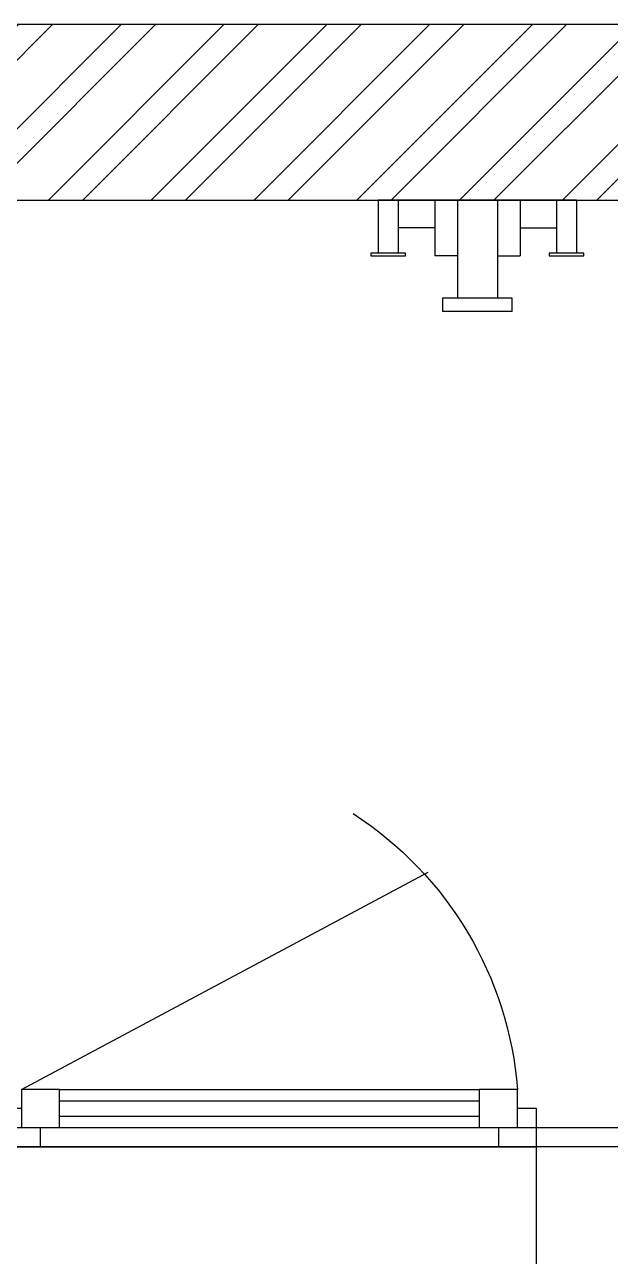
# Model space of a CAD drawing. Header units: millimetres. Extents: x -4760 to 87103, y -23275 to 20441.
# Drawn here: x 6354 to 7122, y 12006 to 13620 of the extents above; entities that cross this region are included whole.
import ezdxf

# ---------------------------------------------------------------- set-up
doc = ezdxf.new("R2010")
doc.units = ezdxf.units.MM
doc.header["$LTSCALE"] = 150
doc.linetypes.add('HIDDEN', pattern=[0])
for name, color, linetype in [('ad-Furniture', 8, 'Continuous'), ('ad-Glass Sectionline', 140, 'Continuous'), ('ad-Toilet fixtures', 8, 'Continuous'), ('ad-Wall', 240, 'Continuous'), ('ad-Wall hatch', 8, 'Continuous')]:
    doc.layers.add(name, color=color, linetype=linetype)

# ---------------------------------------------------------------- blocks, each defined once
blk = doc.blocks.new('3BHK+_A$0$ad_Shower')
for p, q in [((0, 130, 0), (-69.5, 130, 0)), ((0, -130), (0, 130)), ((0, 103.8, 0), (-69.5, 103.8, 0)), ((-36.4, 55.7, 0), (-36.4, 103.8, 0)), ((0, 55.7, 0), (-72.9, 55.7, 0)), ((-72.9, 26.2, 0), (-72.9, 55.7, 0)), ((-145.8, -45.6), (-145.8, 45.6)), ((0, 26.2, 0), (-128.2, 26.2, 0)), ((0, -26.2, 0), (-128.2, -26.2, 0)), ((-72.9, -26.2, 0), (-72.9, -56.1, 0)), ((0, -56.1, 0), (-72.9, -56.1, 0)), ((-36.4, -56.1, 0), (-36.4, -103.8, 0)), ((0, -103.8, 0), (-69.5, -103.8, 0)), ((0, -130, 0), (-69.5, -130, 0))]:
    blk.add_line(p, q)
blk.add_lwpolyline([(-69.5, 94.1), (-69.5, 139.7), (-72.9, 139.7), (-72.9, 94.1)], close=True)
at = {"elevation": 0}
blk.add_lwpolyline([(-145.8, -45.6), (-128.2, -45.6), (-128.2, 45.6), (-145.8, 45.6)], dxfattribs=at)
blk.add_lwpolyline([(-69.5, -139.7), (-69.5, -94.1), (-72.9, -94.1), (-72.9, -139.7)], close=True, dxfattribs=at)
blk = doc.blocks.new('$ZCDB_AUDIT_GENERATED_C85C')
at = {"color": 8}
for points in [[(675, 75), (141.8, 359.5)], [(625, 75), (75, 75)], [(50, 25), (50, 0), (0, 0), (0, 50), (25, 50)], [(675, 50), (700, 50), (700, 0), (650, 0), (650, 25)], [(625, 25), (75, 25)], [(700, 0), (0, 0)]]:
    blk.add_lwpolyline(points, dxfattribs=at)
for points in [[(75, 25), (25, 25), (25, 75), (75, 75)], [(675, 25), (625, 25), (625, 75), (675, 75)]]:
    blk.add_lwpolyline(points, close=True, dxfattribs=at)
at = {"color": 140}
for points in [[(625, 60), (75, 60)], [(625, 40), (75, 40)]]:
    blk.add_lwpolyline(points, dxfattribs=at)
at = {"color": 8, "linetype": 'HIDDEN'}
blk.add_arc((497.1, 38.3), 473.6, 122.8151, 175.5591, dxfattribs=at)
blk = doc.blocks.new('*U253')
at = {"xscale": -1}
blk.add_blockref('$ZCDB_AUDIT_GENERATED_C85C', (700, 0), dxfattribs=at)
blk = doc.blocks.new('zw$66EE')
at = {"layer": 'ad-Glass Sectionline'}
blk.add_lwpolyline([(7525, 12150), (5110, 12150), (5110, 12175), (7525, 12175)], close=True, dxfattribs=at)
at = {"layer": 'ad-Toilet fixtures'}
blk.add_lwpolyline([(7025, 10615), (7025, 12150)], dxfattribs=at)
blk.add_blockref('*U253', (6325, 12150))
at = {"layer": 'ad-Toilet fixtures', "rotation": 90}
blk.add_blockref('3BHK+_A$0$ad_Shower', (6947.5, 13390), dxfattribs=at)
blk = doc.blocks.new('zw$6266')
at = {"layer": 'ad-Wall hatch', "transparency": 33554610}
h = blk.add_hatch(dxfattribs=at)
h.set_pattern_fill('ANSI32', color=256, scale=10)
h.paths.add_polyline_path([(0, 13620), (0, 10305), (230, 10305), (230, 13390), (4880, 13390), (4880, 8645), (8540, 8645), (8540, 8760), (5110, 8760), (5110, 10500), (6075, 10500), (6075, 10615), (5110, 10615), (5110, 13390), (7525, 13390), (7525, 10615), (6875, 10615), (6875, 10500), (7640, 10500), (7640, 13390), (11890, 13390), (11890, 8760), (9440, 8760), (9440, 8645), (11890, 8645), (11890, 230), (10090, 230), (10090, 0), (12120, 0), (12120, 13620)])
at = {"layer": 'ad-Wall'}
for points in [[(230, 13390), (4880, 13390), (4880, 8645), (8540, 8645), (8540, 8760), (5110, 8760), (5110, 10500), (6075, 10500), (6075, 10615), (5110, 10615), (5110, 13390), (7525, 13390), (7525, 10615), (6875, 10615), (6875, 10500), (7640, 10500), (7640, 13390), (11890, 13390), (11890, 8760), (9440, 8760), (9440, 8645), (11890, 8645), (11890, 230)], [(12120, 0), (12120, 13620), (0, 13620)]]:
    blk.add_lwpolyline(points, dxfattribs=at)
blk = doc.blocks.new('1625_West Villa')
at = {"layer": 'ad-Furniture'}
blk.add_blockref('zw$66EE', (0, 0), dxfattribs=at)
blk.add_blockref('zw$6266', (0, 0))

msp = doc.modelspace()

# ---------------------------------------------------------------- block references
msp.add_blockref('1625_West Villa', (0, 0))

doc.saveas('drawing.dxf')
